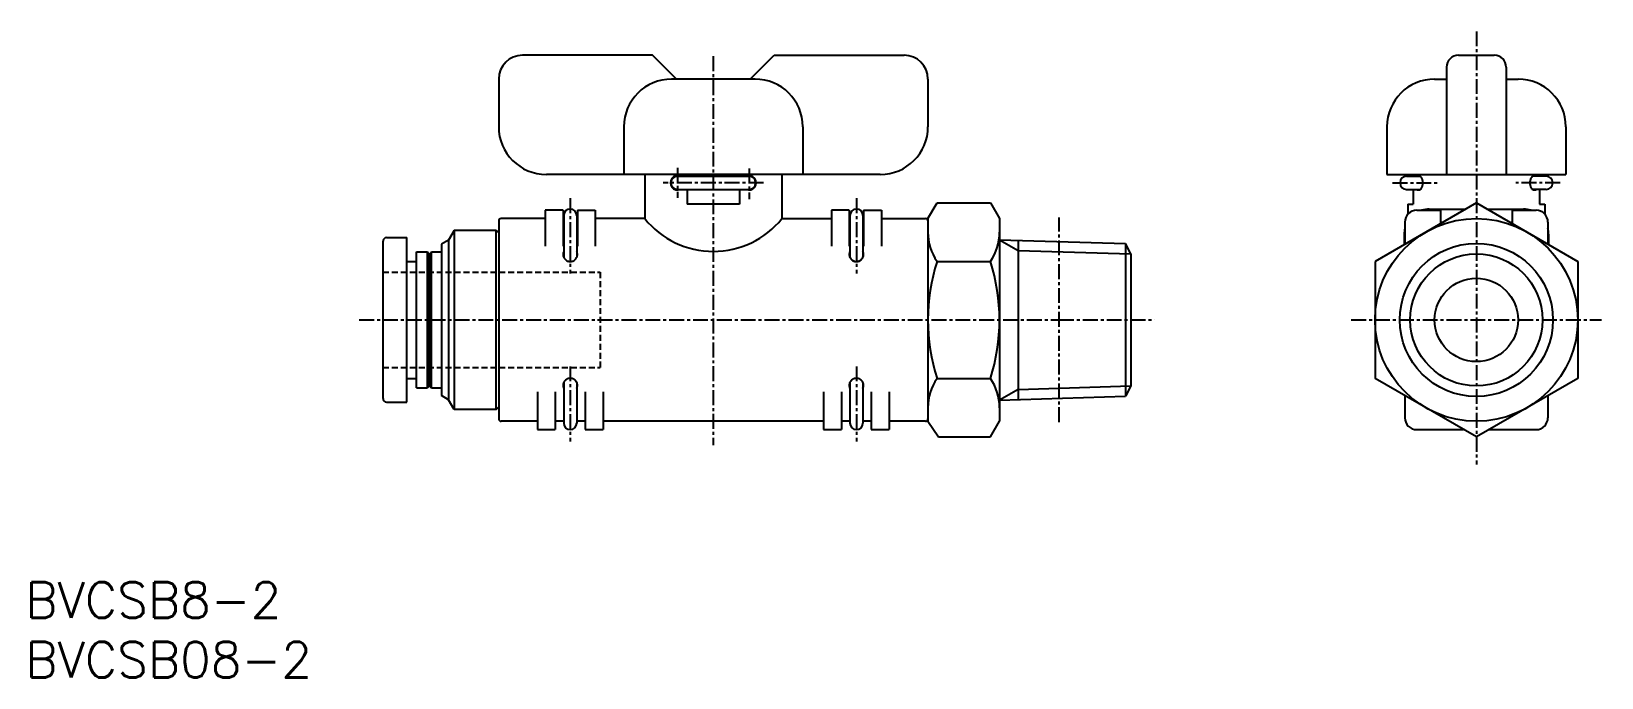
# Model space of a CAD drawing. Extents: x 1 to 132, y 0 to 54.
import ezdxf

# ---------------------------------------------------------------- set-up
doc = ezdxf.new("R2010")
doc.units = 0
doc.linetypes.add('CENTER', pattern=[2, 1.25, -0.25, 0.25, -0.25])
doc.linetypes.add('DASHED', pattern=[0.75, 0.5, -0.25])
doc.layers.get('0').update_dxf_attribs({"linetype": 'CONTINUOUS'})
doc.layers.add('CENTER', color=1, linetype='CENTER')
doc.styles.get("Standard").update_dxf_attribs({"font": 'txt.shx'})

# ---------------------------------------------------------------- blocks, each defined once
blk = doc.blocks.new('*U10')
at = {"color": 7, "linetype": 'CONTINUOUS'}
blk.add_text('BVCSB08-2', height=3, dxfattribs=at).set_placement((0, 0))
blk = doc.blocks.new('*U11')
at = {"color": 7, "linetype": 'CONTINUOUS'}
blk.add_text('BVCSB8-2', height=3, dxfattribs=at).set_placement((0, 5))

msp = doc.modelspace()

# ---------------------------------------------------------------- linework, layer by layer
at = {"color": 7, "linetype": 'CONTINUOUS'}
for p, q in [((52.6, 52.2), (41.7, 52.2)), ((54.6, 50.2), (52.6, 52.2)), ((60.8, 50.2), (62.8, 52.2)), ((62.8, 52.2), (73.7, 52.2)), ((120.19, 52.2), (123.19, 52.2)), ((39.7, 50.2), (39.7, 46.2)), ((61.2, 50.2), (54.2, 50.2)), ((75.7, 50.2), (75.7, 46.2)), ((118.19, 50.2), (119.19, 50.2)), ((119.19, 51.2), (119.19, 42.2)), ((124.19, 51.2), (124.19, 42.2)), ((124.19, 50.2), (125.19, 50.2)), ((50.2, 46.2), (50.2, 42.2)), ((65.2, 46.2), (65.2, 42.2)), ((114.19, 46.2), (114.19, 42.2)), ((129.19, 46.2), (129.19, 42.2)), ((71.7, 42.2), (43.7, 42.2)), ((51.95, 42.2), (51.95, 38.5)), ((55.5, 42.2), (55.5, 42.05)), ((59.9, 42.2), (59.9, 42.05)), ((63.45, 42.2), (63.45, 38.5)), ((114.19, 42.2), (129.19, 42.2)), ((116.39, 42.2), (116.39, 42.05)), ((126.99, 42.2), (126.99, 42.05)), ((54.7, 42.05), (60.7, 42.05)), ((54.7, 40.95), (60.7, 40.95)), ((55.5, 40.95), (55.5, 39.7)), ((59.9, 40.95), (59.9, 39.7)), ((115.84, 42.05), (116.98, 42.05)), ((115.84, 40.95), (116.98, 40.95)), ((116.39, 40.95), (116.39, 39.7)), ((127.54, 42.05), (126.4, 42.05)), ((127.54, 40.95), (126.4, 40.95)), ((126.99, 40.95), (126.99, 39.7)), ((59.9, 39.7), (55.5, 39.7)), ((75.7, 38.5), (76.46, 39.81)), ((76.46, 39.81), (80.94, 39.81)), ((80.94, 39.81), (81.7, 38.5)), ((121.69, 39.81), (113.19, 34.91)), ((115.94, 39.7), (115.94, 38.86)), ((115.94, 39.7), (116.39, 39.7)), ((121.69, 39.81), (130.19, 34.91)), ((126.99, 39.7), (127.44, 39.7)), ((127.44, 39.7), (127.44, 38.86)), ((39.7, 38.3), (39.7, 21.7)), ((43.6, 38.5), (39.9, 38.5)), ((45.1, 39.2), (43.6, 39.2)), ((43.6, 39.2), (43.6, 36.2)), ((45.1, 39.2), (45.1, 36.2)), ((45.1, 38.2), (45.15, 38.2)), ((45.15, 38.75), (45.15, 35.26)), ((46.25, 38.75), (46.25, 35.26)), ((46.25, 38.2), (46.3, 38.2)), ((46.3, 39.2), (47.8, 39.2)), ((46.3, 39.2), (46.3, 36.2)), ((47.8, 39.2), (47.8, 36.2)), ((51.95, 38.5), (47.8, 38.5)), ((63.45, 38.5), (67.6, 38.5)), ((67.6, 39.2), (67.6, 36.2)), ((69.1, 39.2), (67.6, 39.2)), ((69.1, 39.2), (69.1, 36.2)), ((69.15, 38.2), (69.1, 38.2)), ((69.15, 38.75), (69.15, 35.26)), ((70.25, 38.75), (70.25, 35.26)), ((70.25, 38.2), (70.3, 38.2)), ((70.3, 39.2), (70.3, 36.2)), ((70.3, 39.2), (71.8, 39.2)), ((71.8, 39.2), (71.8, 36.2)), ((71.8, 38.5), (75.5, 38.5)), ((75.7, 38.5), (75.7, 21.5)), ((81.7, 38.5), (81.7, 21.5)), ((115.69, 38.2), (115.69, 36.35)), ((116.69, 39.2), (118.69, 39.2)), ((117.74, 39.3), (120.8, 39.3)), ((118.69, 39.2), (118.69, 38.08)), ((118.69, 38.2), (118.89, 38.2)), ((122.58, 39.3), (125.64, 39.3)), ((124.49, 38.2), (124.69, 38.2)), ((124.69, 39.2), (124.69, 38.08)), ((124.69, 39.2), (126.69, 39.2)), ((127.69, 38.2), (127.69, 36.35)), ((30.3, 36.9), (32, 36.9)), ((32, 23.1), (32, 36.9)), ((35.96, 37.5), (35.5, 36.7)), ((35.96, 37.5), (35.96, 22.5)), ((39.5, 37.5), (35.96, 37.5)), ((39.5, 22.5), (39.5, 37.5)), ((39.5, 37.5), (39.7, 37.3)), ((115.64, 37.21), (115.64, 36.32)), ((127.74, 37.2), (127.74, 36.32)), ((30, 23.4), (30, 36.6)), ((32.8, 24.3), (32.8, 35.7)), ((32.8, 35.7), (33.72, 35.7)), ((33.72, 24.3), (33.72, 35.7)), ((33.72, 35.7), (33.9, 35.5)), ((33.9, 35.5), (34.07, 35.7)), ((34.07, 35.7), (34.9, 35.7)), ((34.07, 24.3), (34.07, 35.7)), ((35.5, 36.7), (34.9, 36.35)), ((34.9, 36.35), (34.9, 23.65)), ((35.5, 36.7), (35.5, 23.3)), ((81.7, 36.73), (92.26, 36.4)), ((81.7, 36.73), (83.27, 35.83)), ((83.27, 36.69), (83.27, 23.31)), ((83.27, 35.83), (92.71, 35.53)), ((92.71, 35.53), (92.26, 36.4)), ((92.26, 36.4), (92.26, 23.6)), ((32, 34.9), (32.8, 34.9)), ((33.9, 24.5), (33.9, 35.5)), ((76.46, 34.91), (80.94, 34.91)), ((92.71, 35.53), (92.71, 24.47)), ((113.19, 34.91), (113.19, 25.09)), ((130.19, 34.91), (130.19, 25.09)), ((32, 25.1), (32.8, 25.1)), ((76.46, 25.09), (80.94, 25.09)), ((121.69, 20.19), (113.19, 25.09)), ((130.19, 25.09), (121.69, 20.19)), ((32.8, 24.3), (33.72, 24.3)), ((33.9, 24.5), (33.72, 24.3)), ((33.9, 24.5), (34.07, 24.3)), ((34.07, 24.3), (34.9, 24.3)), ((42.95, 23.98), (42.95, 20.8)), ((44.45, 23.98), (44.45, 20.8)), ((45.15, 24.74), (45.15, 21.35)), ((46.25, 24.74), (46.25, 21.35)), ((46.95, 23.98), (46.95, 20.8)), ((48.45, 23.98), (48.45, 20.8)), ((66.95, 23.98), (66.95, 20.8)), ((68.45, 23.98), (68.45, 20.8)), ((69.15, 24.74), (69.15, 21.35)), ((70.25, 24.74), (70.25, 21.35)), ((70.95, 23.98), (70.95, 20.8)), ((72.45, 23.98), (72.45, 20.8)), ((83.27, 24.17), (81.7, 23.27)), ((83.27, 24.17), (92.71, 24.47)), ((92.71, 24.47), (92.26, 23.6)), ((30.3, 23.1), (32, 23.1)), ((35.5, 23.3), (34.9, 23.65)), ((35.96, 22.5), (35.5, 23.3)), ((39.5, 22.5), (35.96, 22.5)), ((39.5, 22.5), (39.7, 22.7)), ((81.7, 23.27), (92.26, 23.6)), ((115.69, 23.65), (115.69, 21.8)), ((127.69, 23.65), (127.69, 21.8)), ((42.95, 21.5), (39.9, 21.5)), ((45.15, 21.5), (44.45, 21.5)), ((46.95, 21.5), (46.25, 21.5)), ((66.95, 21.5), (48.45, 21.5)), ((69.15, 21.5), (68.45, 21.5)), ((70.95, 21.5), (70.25, 21.5)), ((75.5, 21.5), (72.45, 21.5)), ((75.7, 21.5), (76.57, 20.19)), ((80.94, 20.19), (81.7, 21.5)), ((42.95, 20.8), (44.45, 20.8)), ((46.95, 20.8), (48.45, 20.8)), ((66.95, 20.8), (68.45, 20.8)), ((70.95, 20.8), (72.45, 20.8)), ((76.57, 20.19), (80.94, 20.19)), ((116.69, 20.8), (120.62, 20.8)), ((122.76, 20.8), (126.69, 20.8))]:
    msp.add_line(p, q, dxfattribs=at)
at = {"color": 3, "linetype": 'DASHED'}
for p, q in [((30, 34), (48.2, 34)), ((48.2, 34), (48.2, 26)), ((30, 26), (48.2, 26))]:
    msp.add_line(p, q, dxfattribs=at)
at = {"color": 7, "linetype": 'CONTINUOUS'}
for points in [[(116.69, 40.95, 0.10895), (116.79, 40.9, 0.125005), (116.91, 40.91, 0.097908), (117.01, 40.97, 0.066805), (117.08, 41.05, 0.048086), (117.14, 41.16, 0.038128), (117.18, 41.27, 0.032622), (117.2, 41.38, 0.030781), (117.21, 41.5, 0.030261), (117.2, 41.62, 0.032544), (117.18, 41.73, 0.037875), (117.14, 41.84, 0.048199), (117.09, 41.94, 0.067495), (117.01, 42.03, 0.099588), (116.91, 42.09, 0.126291), (116.79, 42.1, 0.107186), (116.69, 42.05)], [(126.69, 42.05, 0.10895), (126.59, 42.1, 0.125005), (126.47, 42.09, 0.097908), (126.37, 42.03, 0.066805), (126.3, 41.95, 0.048086), (126.24, 41.84, 0.038128), (126.2, 41.73, 0.032622), (126.18, 41.62, 0.030781), (126.17, 41.5, 0.030261), (126.18, 41.38, 0.032544), (126.2, 41.27, 0.037875), (126.24, 41.16, 0.048199), (126.29, 41.06, 0.067495), (126.37, 40.97, 0.099588), (126.47, 40.91, 0.126291), (126.59, 40.9, 0.107186), (126.69, 40.95)], [(45.15, 35.74, 0.06205), (45.11, 35.6, 0.062106), (45.1, 35.45, 0.061935), (45.13, 35.3, 0.062055), (45.2, 35.17, 0.062011), (45.29, 35.06, 0.062035), (45.41, 34.97, 0.06205), (45.55, 34.92, 0.061893), (45.7, 34.9, 0.06181), (45.85, 34.92, 0.06228), (45.99, 34.97, 0.062006), (46.11, 35.06, 0.062026), (46.2, 35.17, 0.062049), (46.27, 35.3, 0.062043), (46.3, 35.45, 0.061821), (46.29, 35.6, 0.061757), (46.25, 35.74)], [(69.15, 35.74, 0.06205), (69.11, 35.6, 0.062106), (69.1, 35.45, 0.061935), (69.13, 35.3, 0.062055), (69.2, 35.17, 0.062011), (69.29, 35.06, 0.062035), (69.41, 34.97, 0.06205), (69.55, 34.92, 0.061893), (69.7, 34.9, 0.06181), (69.85, 34.92, 0.06228), (69.99, 34.97, 0.062006), (70.11, 35.06, 0.062026), (70.2, 35.17, 0.062049), (70.27, 35.3, 0.062043), (70.3, 35.45, 0.061821), (70.29, 35.6, 0.061757), (70.25, 35.74)], [(69.1, 35.5, 0.048919), (69.11, 35.38, 0.048893), (69.15, 35.27, 0.04937), (69.2, 35.17, 0.049123), (69.28, 35.08, 0.049135), (69.37, 35, 0.049146), (69.47, 34.95, 0.049149), (69.58, 34.91, 0.049279), (69.7, 34.9, 0.048917), (69.82, 34.91, 0.048892), (69.93, 34.95, 0.049369), (70.03, 35, 0.049123), (70.12, 35.08, 0.049135), (70.2, 35.17, 0.049147), (70.25, 35.27, 0.049151), (70.29, 35.38, 0.049281), (70.3, 35.5)], [(46.25, 24.26, 0.06205), (46.29, 24.4, 0.062107), (46.3, 24.55, 0.061935), (46.27, 24.7, 0.062056), (46.2, 24.83, 0.062011), (46.11, 24.94, 0.062035), (45.99, 25.03, 0.062051), (45.85, 25.08, 0.061894), (45.7, 25.1, 0.06181), (45.55, 25.08, 0.062281), (45.41, 25.03, 0.062006), (45.29, 24.94, 0.062026), (45.2, 24.83, 0.062049), (45.13, 24.7, 0.062043), (45.1, 24.55, 0.061821), (45.11, 24.4, 0.061757), (45.15, 24.26)], [(70.25, 24.26, 0.06205), (70.29, 24.4, 0.062107), (70.3, 24.55, 0.061935), (70.27, 24.7, 0.062056), (70.2, 24.83, 0.062011), (70.11, 24.94, 0.062035), (69.99, 25.03, 0.062051), (69.85, 25.08, 0.061893), (69.7, 25.1, 0.06181), (69.55, 25.08, 0.062281), (69.41, 25.03, 0.062006), (69.29, 24.94, 0.062026), (69.2, 24.83, 0.062049), (69.13, 24.7, 0.062043), (69.1, 24.55, 0.061821), (69.11, 24.4, 0.061757), (69.15, 24.26)]]:
    msp.add_lwpolyline(points, format="xyb", dxfattribs=at)
for radius in [8.5, 6.42, 5.54, 3.5]:
    msp.add_circle((121.69, 30), radius, dxfattribs=at)
for centre, radius, start, end in [((41.7, 50.2), 2, 90, 180), ((73.7, 50.2), 2, 0, 90), ((120.19, 51.2), 1, 90, 180), ((123.19, 51.2), 1, 0, 90), ((54.2, 46.2), 4, 90, 180), ((61.2, 46.2), 4, 0, 90), ((118.19, 46.2), 4, 90, 180), ((125.19, 46.2), 4, 0, 90), ((43.7, 46.2), 4, 180, 270), ((71.7, 46.2), 4, 270, 0), ((54.7, 41.5), 0.6, 66.4435, 293.555), ((54.7, 41.5), 0.55, 90, 270), ((60.7, 41.5), 0.6, 246.445, 113.5565), ((60.7, 41.5), 0.55, 270, 90), ((115.84, 41.5), 0.55, 90, 270), ((127.54, 41.5), 0.55, 270, 90), ((39.9, 38.3), 0.2, 90, 180), ((45.7, 38.75), 0.55, 0, 180), ((57.7, 43.14), 7.39, 218.8801, 321.1199), ((69.7, 38.75), 0.55, 0, 180), ((69.7, 38.75), 0.55, 0, 180), ((75.5, 38.3), 0.2, 0, 90), ((116.69, 38.2), 1, 90, 180), ((117.74, 37.2), 2.1, 90, 107.7533), ((125.64, 37.2), 2.1, 72.2467, 90), ((126.69, 38.2), 1, 0, 90), ((30.3, 36.6), 0.3, 90, 180), ((80.04, 37.36), 4.34, 180, 214.3842), ((77.36, 37.36), 4.34, 325.6157, 0), ((117.74, 37.2), 2.1, 167.4702, 180), ((125.64, 37.2), 2.1, 0, 12.5298), ((91.94, 30), 16.24, 162.4121, 197.5879), ((65.46, 30), 16.24, 342.4121, 17.588), ((80.04, 22.64), 4.34, 145.6157, 180), ((77.36, 22.64), 4.34, 0, 34.3842), ((30.3, 23.4), 0.3, 180, 270), ((39.9, 21.7), 0.2, 180, 270), ((45.7, 21.35), 0.55, 180, 0), ((69.7, 21.35), 0.55, 180, 0), ((75.5, 21.7), 0.2, 270, 359.9999), ((116.69, 21.8), 1, 180, 270), ((126.69, 21.8), 1, 270, 0)]:
    msp.add_arc(centre, radius, start, end, dxfattribs=at)
at = {"layer": 'CENTER', "color": 1, "linetype": 'CENTER'}
for p, q in [((121.69, 54.2), (121.69, 17.88)), ((57.7, 52.11), (57.7, 19.5)), ((54.7, 42.75), (54.7, 40.25)), ((60.7, 42.69), (60.7, 40.13)), ((61.9, 41.5), (53.5, 41.5)), ((114.66, 41.5), (118.39, 41.5)), ((128.72, 41.5), (124.99, 41.5)), ((45.7, 40.2), (45.7, 33.9)), ((69.7, 40.2), (69.7, 33.9)), ((86.7, 21.42), (86.7, 38.58)), ((28, 30), (86.69, 30)), ((86.69, 30), (94.7, 30)), ((111.19, 30), (132.19, 30)), ((45.7, 26.1), (45.7, 19.8)), ((69.7, 26.1), (69.7, 19.8))]:
    msp.add_line(p, q, dxfattribs=at)

# ---------------------------------------------------------------- block references
at = {"color": 7, "linetype": 'CONTINUOUS'}
for name in ['*U11', '*U10']:
    msp.add_blockref(name, (0, 0), dxfattribs=at)

doc.saveas('drawing.dxf')
